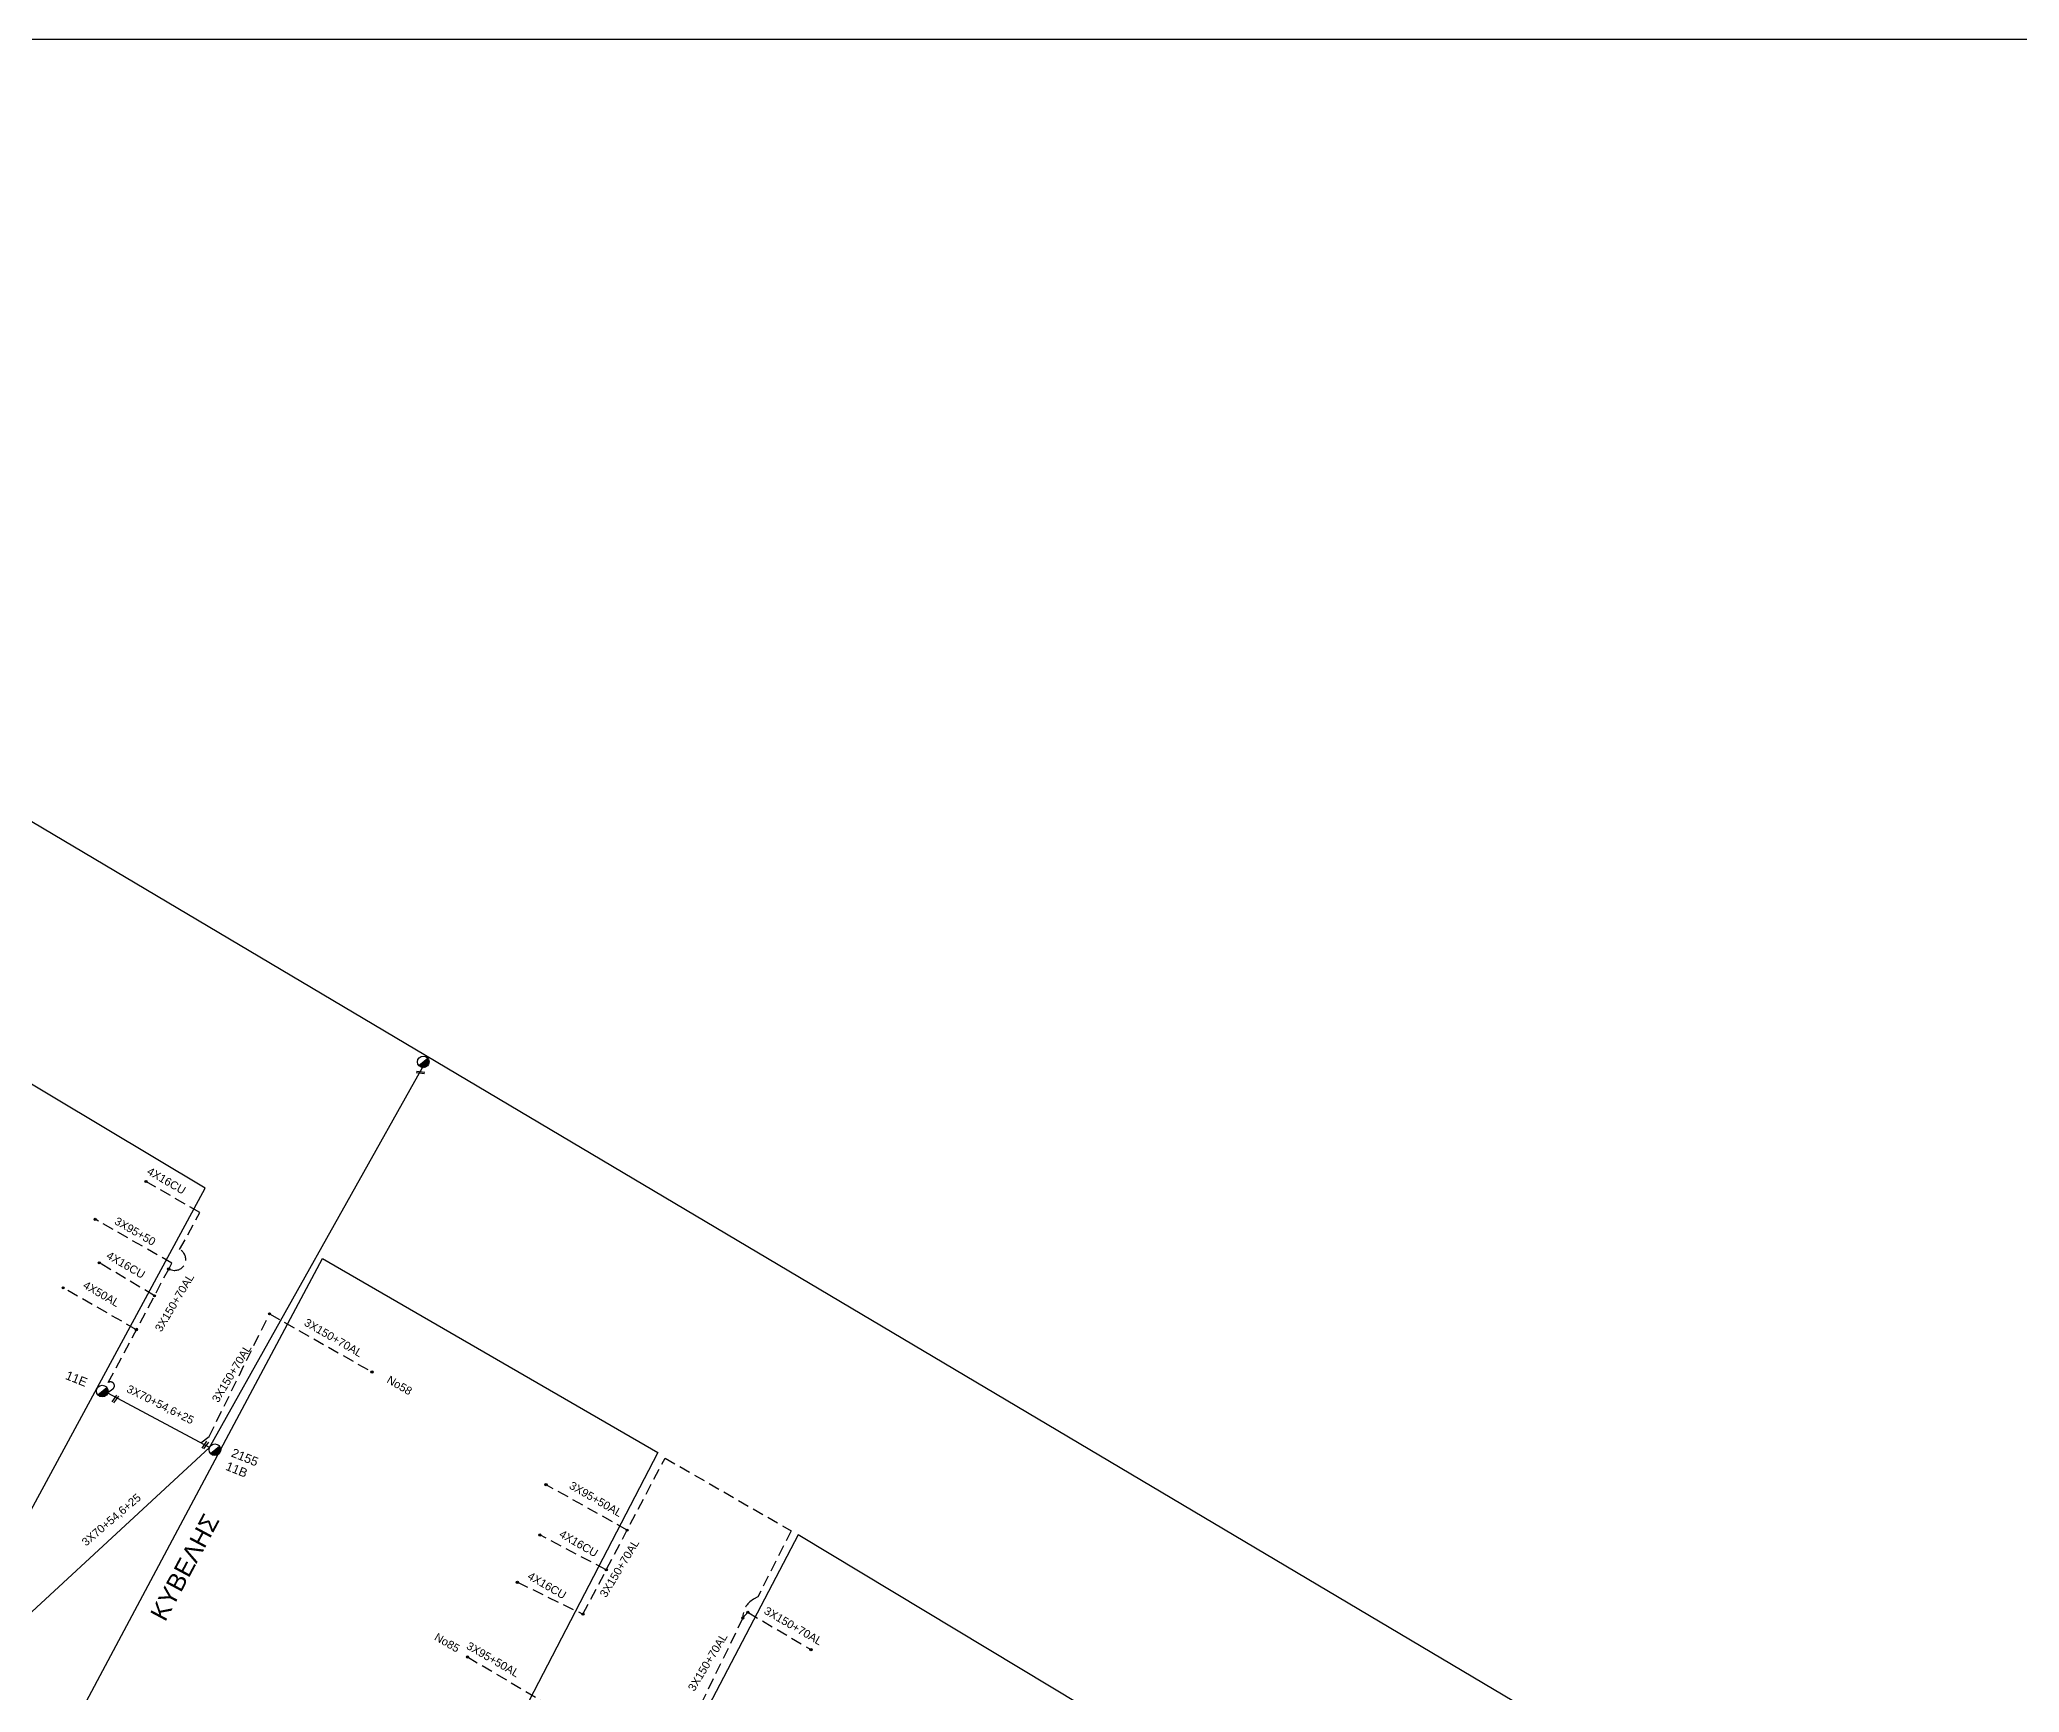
# Model space of a CAD drawing. Header units: millimetres. Extents: x 2101 to 3312, y 775 to 1363.
# Drawn here: x 2861.7 to 3084.3, y 1158.3 to 1344.1 of the extents above; entities that cross this region are included whole.
import ezdxf

# ---------------------------------------------------------------- set-up
doc = ezdxf.new("R2010")
doc.units = ezdxf.units.MM
doc.linetypes.add('DASHED', pattern=[19.05, 12.7, -6.35])
for name, color, linetype in [('Άγνωστα', 7, 'Continuous'), ('Γυμνά εναέρια ΧΤ (3Φ)   4x16CU', 7, 'Continuous'), ('Γυμνά εναέρια ΧΤ (3Φ)   4x50AL', 7, 'Continuous'), ('Επιγραφές - Σχήματα', 7, 'Continuous'), ('Καλώδια ΧΤ   3x150+70AL', 7, 'DASHED'), ('Καλώδια ΧΤ   3x95+50 AL XLPE', 7, 'DASHED'), ('Μηχανική τομή', 7, 'Continuous'), ('Στύλος ΦΜ', 7, 'Continuous'), ('Στύλος ΦΜ @ 1', 7, 'Continuous'), ('Συνδέσεις', 7, 'Continuous'), ('Συνεστραμμένα ΧΤ   3x70+54.6+25 AL', 7, 'SYN_LINE'), ('Υπόβαθρο ΔΕΗ', 7, 'Continuous')]:
    doc.layers.add(name, color=color, linetype=linetype)
doc.styles.add('arial', font='arial.ttf')
doc.styles.get("Standard").update_dxf_attribs({"font": 'arial.ttf'})
doc.linetypes.add('SYN_LINE', pattern='A,0.5,-0.0001,["/\\/\\/\\/",Standard,S=0.1,R=0,X=0,Y=-0.05],-0.25', length=0.7501)

# ---------------------------------------------------------------- blocks, each defined once
blk = doc.blocks.new('ΥΠΑΡΧΩΝ ΤΣΙΜΕΝΤΕΝΙΟΣ ΣΤΥΛΟΣ')
at = {"layer": 'Στύλος ΦΜ'}
blk.add_hatch(color=7, dxfattribs=at).paths.add_polyline_path([(-1.29, -2.28, 0.574793), (2.62, 0, 0.268822), (1.3, 2.27)])
at = {"layer": 'Στύλος ΦΜ', "color": 7}
blk.add_line((-1.29, -2.28), (1.3, 2.27), dxfattribs=at)
blk.add_circle((0, 0), 2.62, dxfattribs=at)
at = {"layer": 'Στύλος ΦΜ', "flags": 4}
for tag, p in [('ΑΡΙΘΜΟΣ', (-4.68, 8.05)), ('ΤΥΠΟΣ', (-4.91, 3.03))]:
    blk.add_attdef(tag, p, '', height=4, dxfattribs=at)
blk = doc.blocks.new('ΜΗΧΑΝΙΚΗ ΤΟΜΗ')
at = {"layer": 'Μηχανική τομή', "ltscale": 40}
for p, q in [((-1.89, 0.78), (1.89, 0.78)), ((1.89, 0), (-1.89, 0))]:
    blk.add_line(p, q, dxfattribs=at)
blk = doc.blocks.new('_ΣΥΝΔΕΣΗ')
at = {"layer": 'Συνδέσεις', "linetype": 'SYN_LINE', "ltscale": 40}
blk.add_hatch(color=256, dxfattribs=at).paths.add_polyline_path([(0.5, -0.01, 1), (-0.5, -0.01, 1)])
at = {"layer": 'Συνδέσεις'}
blk.add_circle((0, -0.01), 0.5, dxfattribs=at)

msp = doc.modelspace()

# ---------------------------------------------------------------- linework, layer by layer
at = {"layer": 'Άγνωστα', "color": 6, "linetype": 'DASHED', "ltscale": 0.1}
msp.add_lwpolyline([(2876.21, 1205.9), (2876.57, 1206.57), (2867.94, 1211.5)], dxfattribs=at)
at = {"layer": 'Άγνωστα', "color": 6, "linetype": 'SYN_LINE', "ltscale": 10}
msp.add_lwpolyline([(2880.8, 1185.84), (2869.35, 1191.94)], dxfattribs=at)
at = {"layer": 'Γυμνά εναέρια ΧΤ (3Φ)   4x16CU', "color": 6, "linetype": 'DASHED', "ltscale": 0.1}
for points in [[(2879.7, 1212.25), (2873.48, 1215.85)], [(2874.62, 1202.91), (2868.41, 1206.61)]]:
    msp.add_lwpolyline(points, dxfattribs=at)
at = {"layer": 'Γυμνά εναέρια ΧΤ (3Φ)   4x16CU', "color": 173, "linetype": 'DASHED', "ltscale": 0.1}
for points in [[(2925.42, 1172.09), (2917.95, 1176.01)], [(2915.43, 1170.69), (2922.8, 1167.1)]]:
    msp.add_lwpolyline(points, dxfattribs=at)
at = {"layer": 'Γυμνά εναέρια ΧΤ (3Φ)   4x50AL', "color": 6, "linetype": 'DASHED', "ltscale": 0.1}
msp.add_lwpolyline([(2872.58, 1199.08), (2864.34, 1203.8)], dxfattribs=at)
at = {"layer": 'Επιγραφές - Σχήματα'}
msp.add_lwpolyline([(2111.59, 791.84), (3200.39, 791.84), (3200.39, 1344.14), (2111.59, 1344.14)], close=True, dxfattribs=at)
at = {"layer": 'Καλώδια ΧΤ   3x150+70AL', "color": 6, "ltscale": 0.1}
for points in [[(2876.21, 1205.9), (2876.81, 1205.76, 0.82906), (2877.44, 1208.09, -1.222649), (2877.44, 1208.09), (2879.7, 1212.25)], [(2869.38, 1192.02), (2869.93, 1192.42, 1), (2869.42, 1193.13), (2876.21, 1205.9)]]:
    msp.add_lwpolyline(points, format="xyb", dxfattribs=at)
msp.add_lwpolyline([(2879.81, 1186.37), (2880.75, 1187.07), (2887.55, 1200.87), (2899.07, 1194.33)], dxfattribs=at)
at = {"layer": 'Καλώδια ΧΤ   3x150+70AL', "color": 173, "ltscale": 0.1}
for points in [[(2922.8, 1167.1), (2932.03, 1184.65), (2946.21, 1176.48), (2942.48, 1169.06), (2941.97, 1168.77, 0.278931), (2940.78, 1166.67, 3.44496)], [(2941.34, 1167.31), (2940.78, 1166.67), (2934.32, 1153.43), (2934.05, 1153.36, 0.496002), (2933.43, 1151.84, 1.138648)]]:
    msp.add_lwpolyline(points, format="xyb", dxfattribs=at)
msp.add_lwpolyline([(2941.34, 1167.31), (2948.44, 1163.11)], dxfattribs=at)
at = {"layer": 'Καλώδια ΧΤ   3x95+50 AL XLPE', "color": 173, "ltscale": 0.1}
msp.add_lwpolyline([(2927.77, 1176.55), (2918.65, 1181.66)], dxfattribs=at)
at = {"layer": 'Καλώδια ΧΤ   3x95+50 AL XLPE', "color": 30, "ltscale": 0.1}
msp.add_lwpolyline([(2909.81, 1162.29), (2918.07, 1157.41)], dxfattribs=at)
at = {"layer": 'Συνεστραμμένα ΧΤ   3x70+54.6+25 AL', "color": 6, "linetype": 'SYN_LINE', "ltscale": 10}
msp.add_lwpolyline([(2851.33, 1158.63), (2880.8, 1185.84), (2904.77, 1228.57)], dxfattribs=at)
at = {"layer": 'Υπόβαθρο ΔΕΗ'}
for points in [[(2856.26, 1333.81), (2823.51, 1278.34), (3028.67, 1156.59), (3122.98, 1124.52), (3143.88, 1091.53), (3208.3, 1058.1)], [(2850.28, 1159.58), (2880.32, 1214.99), (2834.5, 1242.4), (2803.4, 1184), (2850.28, 1159.58)], [(2931.22, 1185.27), (2903.33, 1131.52), (2864.26, 1152.25), (2893.51, 1207.08), (2931.22, 1185.27)], [(2945.94, 1127.57), (2938.25, 1112.92), (2962.37, 1100.17), (2979.64, 1132.01), (2989.58, 1150.38), (2946.99, 1176.01), (2919.34, 1123.17), (2931.79, 1116.28), (2939.81, 1131.87)]]:
    msp.add_lwpolyline(points, dxfattribs=at)

# ---------------------------------------------------------------- block references
at = {"layer": 'Μηχανική τομή', "xscale": 0.2499999999999998, "yscale": 0.2499999999999998, "zscale": 0.2499999999999998}
for p, rotation in [((2904.51, 1227.92), 352.7780246782206), ((2870.28, 1191.24), 55.2650217503549), ((2880.4, 1186.06), 55.2650217503549)]:
    msp.add_blockref('ΜΗΧΑΝΙΚΗ ΤΟΜΗ', p, dxfattribs=dict(at, rotation=rotation))
at = {"layer": 'Στύλος ΦΜ @ 1', "ltscale": 40, "xscale": 0.25, "yscale": 0.25, "zscale": 0.25, "rotation": 338.0348720893729}
msp.add_blockref('ΥΠΑΡΧΩΝ ΤΣΙΜΕΝΤΕΝΙΟΣ ΣΤΥΛΟΣ', (2904.84, 1229.2), dxfattribs=at)
at = {"layer": 'Στύλος ΦΜ @ 1', "ltscale": 40}
ref = msp.add_blockref('ΥΠΑΡΧΩΝ ΤΣΙΜΕΝΤΕΝΙΟΣ ΣΤΥΛΟΣ', (2868.74, 1192.18), dxfattribs=dict(at, xscale=0.25, yscale=0.25, zscale=0.25, rotation=338.0348720893729))
ref.add_attrib('ΑΡΙΘΜΟΣ', '11E', (2864.51, 1193.57), dxfattribs={"layer": 'Στύλος ΦΜ', "height": 1, "rotation": 338.0349, "flags": 4})
ref = msp.add_blockref('ΥΠΑΡΧΩΝ ΤΣΙΜΕΝΤΕΝΙΟΣ ΣΤΥΛΟΣ', (2881.41, 1185.59), dxfattribs=dict(at, xscale=0.25, yscale=0.25, zscale=0.25, rotation=338.0348720893729))
ref.add_attrib('ΤΥΠΟΣ', '2155', (2883.15, 1184.86), dxfattribs={"layer": 'Στύλος ΦΜ', "height": 1, "rotation": 338.0349, "flags": 4})
ref.add_attrib('ΑΡΙΘΜΟΣ', '11B', (2882.52, 1183.36), dxfattribs={"layer": 'Στύλος ΦΜ', "height": 1, "rotation": 338.0349, "flags": 4})
at = {"layer": 'Συνδέσεις', "xscale": 0.25, "yscale": 0.25, "zscale": 0.25}
for p in [(2873.66, 1215.75), (2867.94, 1211.5), (2868.41, 1206.61), (2876.21, 1205.91), (2864.34, 1203.8), (2874.62, 1202.9), (2887.55, 1200.87), (2872.58, 1199.08), (2899.07, 1194.33), (2918.65, 1181.66), (2917.95, 1176.01), (2927.77, 1176.55), (2925.42, 1172.09), (2915.43, 1170.69), (2922.8, 1167.1), (2940.78, 1166.67), (2941.34, 1167.31), (2909.81, 1162.29), (2948.44, 1163.11)]:
    msp.add_blockref('_ΣΥΝΔΕΣΗ', p, dxfattribs=at)

# ---------------------------------------------------------------- texts
at = {"layer": 'Άγνωστα', "ltscale": 40, "char_height": 0.9, "width": 69.1904, "attachment_point": 1, "style": 'arial'}
for s, insert, rotation in [('3X95+50', (2870.47, 1211.81), 329.8866), ('No58', (2901.1, 1193.97), 329.8866), ('3X70+54,6+25', (2871.8, 1192.93), 333.3415), ('3X70+54,6+25', (2866.33, 1175.38), 40.5474), ('No85', (2906.45, 1165.04), 329.8866)]:
    msp.add_mtext(s, dxfattribs=dict(at, insert=insert, rotation=rotation))
at = {"layer": 'Γυμνά εναέρια ΧΤ (3Φ)   4x16CU', "ltscale": 40, "char_height": 0.9, "width": 69.1904, "attachment_point": 1, "rotation": 329.8866, "style": 'arial'}
for insert in [(2874.13, 1217.42), (2869.56, 1207.95), (2920.49, 1176.63), (2916.92, 1171.91)]:
    msp.add_mtext('4X16CU', dxfattribs=dict(at, insert=insert))
at = {"layer": 'Γυμνά εναέρια ΧΤ (3Φ)   4x50AL', "ltscale": 40, "insert": (2866.94, 1204.62), "char_height": 0.9, "width": 69.1904, "attachment_point": 1, "rotation": 329.8866, "style": 'arial'}
msp.add_mtext('4X50AL', dxfattribs=at)
at = {"layer": 'Επιγραφές - Σχήματα', "ltscale": 40, "insert": (2874.05, 1167.1), "char_height": 2, "width": 28.8889, "attachment_point": 1, "rotation": 61.8474, "style": 'arial'}
msp.add_mtext('KYBEΛHΣ', dxfattribs=at)
at = {"layer": 'Καλώδια ΧΤ   3x150+70AL', "ltscale": 40, "char_height": 0.9, "width": 69.1904, "attachment_point": 1, "style": 'arial'}
for insert, rotation in [((2874.6, 1199.22), 59.2045), ((2891.8, 1200.41), 329.8866), ((2881.01, 1191.27), 58.8435), ((2924.62, 1169.36), 58.8435), ((2943.52, 1168), 329.8866), ((2934.54, 1158.81), 58.8435)]:
    msp.add_mtext('3X150+70AL', dxfattribs=dict(at, insert=insert, rotation=rotation))
at = {"layer": 'Καλώδια ΧΤ   3x95+50 AL XLPE', "ltscale": 40, "char_height": 0.9, "width": 69.1904, "attachment_point": 1, "rotation": 329.8866, "style": 'arial'}
for insert in [(2921.62, 1182.08), (2910.05, 1164.05)]:
    msp.add_mtext('3X95+50AL', dxfattribs=dict(at, insert=insert))

doc.saveas('drawing.dxf')
